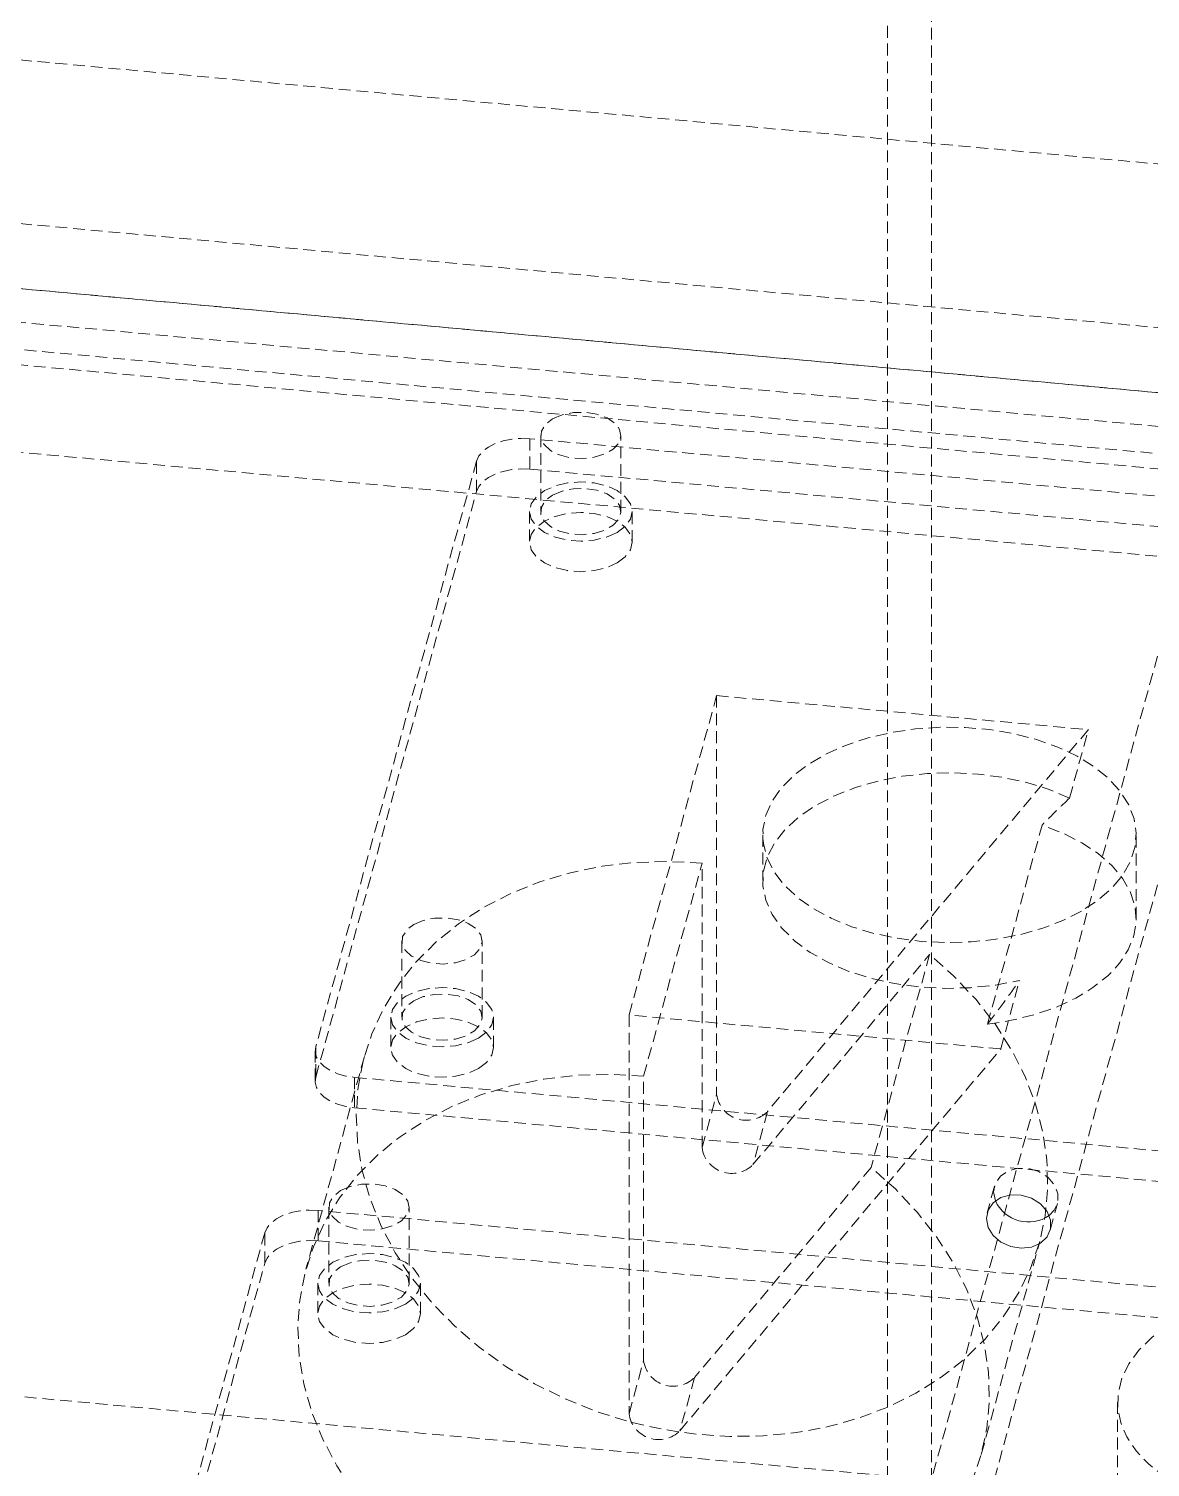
# Model space of a CAD drawing. Header units: millimetres. Extents: x 1529 to 6255, y 1713 to 5797.
# Drawn here: x 5266.6 to 5386.8, y 4550.7 to 4704.8 of the extents above; entities that cross this region are included whole.
import ezdxf

# ---------------------------------------------------------------- set-up
doc = ezdxf.new("R2010")
doc.units = ezdxf.units.MM
doc.linetypes.add('HIDDEN', pattern=[1.905, 1.27, -0.635])

msp = doc.modelspace()

# ---------------------------------------------------------------- linework, layer by layer
at = {"color": 7, "linetype": 'HIDDEN', "lineweight": 0}
for p, q in [((5363.317, 4549.304), (5363.317, 5055.56)), ((5358.624, 5038.454), (5358.624, 4532.199)), ((5401.644, 4688.999), (5105.337, 4716.091)), ((5539.52, 4648.286), (4969.025, 4700.448)), ((5100.644, 4698.985), (5396.951, 4671.893)), ((5538.738, 4645.435), (4968.243, 4697.597)), ((5054.521, 4696.241), (5452.461, 4659.856)), ((5401.644, 4664.502), (5105.337, 4691.595)), ((5452.461, 4651.691), (5054.521, 4688.076)), ((5401.644, 4688.999), (5358.624, 4532.199)), ((5396.951, 4647.397), (5100.644, 4674.489)), ((5401.644, 4664.502), (5358.624, 4507.703)), ((5428.961, 4650.917), (5320.316, 4660.851)), ((5320.316, 4660.851), (5320.316, 4657.584)), ((5321.468, 4661.211), (5321.468, 4653.046)), ((5330.068, 4653.046), (5330.068, 4661.211)), ((5314.595, 4658.451), (5297.387, 4595.731)), ((5314.595, 4655.185), (5314.595, 4658.451)), ((5320.316, 4657.584), (5428.961, 4647.651)), ((5297.387, 4592.465), (5314.595, 4655.185)), ((5320.268, 4653.046), (5320.268, 4649.78)), ((5331.268, 4649.78), (5331.268, 4653.046)), ((5330.929, 4599.111), (5340.315, 4633.322)), ((5340.315, 4633.322), (5380.129, 4629.682)), ((5340.315, 4633.322), (5340.315, 4590.606)), ((5380.129, 4629.682), (5345.768, 4588.779)), ((5378.117, 4622.348), (5380.129, 4629.682)), ((5369.325, 4598.121), (5375.177, 4619.449)), ((5345.252, 4618.407), (5345.252, 4613.507)), ((5385.252, 4609.425), (5385.252, 4618.407)), ((5332.493, 4592.565), (5338.75, 4615.372)), ((5338.75, 4584.904), (5338.75, 4615.372)), ((5306.607, 4607.044), (5306.607, 4598.879)), ((5315.206, 4598.879), (5315.206, 4607.044)), ((5344.204, 4583.078), (5363.114, 4605.588)), ((5363.114, 4605.588), (5356.856, 4582.78)), ((5370.743, 4595.471), (5372.755, 4602.805)), ((5305.407, 4598.879), (5305.407, 4595.613)), ((5316.406, 4595.613), (5316.406, 4598.879)), ((5330.929, 4599.111), (5330.929, 4556.395)), ((5370.743, 4595.471), (5330.929, 4599.111)), ((5297.387, 4595.731), (5297.387, 4592.465)), ((5302.587, 4594.674), (5296.329, 4571.867)), ((5297.326, 4595.28), (5297.326, 4592.014)), ((5336.382, 4554.569), (5370.743, 4595.471)), ((5332.493, 4562.097), (5332.493, 4592.565)), ((5301.543, 4592.429), (5410.189, 4582.495)), ((5301.543, 4592.429), (5301.543, 4589.163)), ((5338.75, 4584.904), (5340.315, 4590.606)), ((5301.543, 4589.163), (5410.189, 4579.229)), ((5345.768, 4588.779), (5344.204, 4583.078)), ((5356.856, 4582.78), (5337.946, 4560.27)), ((5370.064, 4580.763), (5369.282, 4577.912)), ((5376.033, 4576.06), (5376.815, 4578.911)), ((5406.278, 4568.241), (5297.633, 4578.174)), ((5297.633, 4578.174), (5297.633, 4574.908)), ((5298.785, 4578.535), (5298.785, 4570.37)), ((5307.385, 4570.37), (5307.385, 4578.535)), ((5067.011, 4576.397), (5363.317, 4549.304)), ((5291.912, 4575.775), (5274.704, 4513.055)), ((5291.912, 4572.509), (5291.912, 4575.775)), ((5297.633, 4574.908), (5406.278, 4564.974)), ((5368.657, 4552.023), (5374.914, 4574.83)), ((5274.704, 4509.789), (5291.912, 4572.509)), ((5297.585, 4570.37), (5297.585, 4567.104)), ((5308.585, 4567.104), (5308.585, 4570.37)), ((5330.929, 4556.395), (5332.493, 4562.097)), ((5337.946, 4560.27), (5336.382, 4554.569)), ((5383.26, 4557.637), (5383.26, 4536.407))]:
    msp.add_line(p, q, dxfattribs=at)
at = {"color": 7, "linetype": 'HIDDEN', "lineweight": 0, "flags": 128}
for points in [[(5322.727, 4662.967), (5323.759, 4663.406), (5324.968, 4663.651), (5326.249, 4663.678), (5327.487, 4663.487), (5328.573, 4663.093), (5329.409, 4662.532), (5329.921, 4661.854), (5330.065, 4661.119), (5329.826, 4660.392), (5329.228, 4659.737), (5328.321, 4659.214), (5327.188, 4658.868), (5325.929, 4658.731), (5324.655, 4658.814), (5323.48, 4659.11), (5322.508, 4659.592), (5321.827, 4660.219), (5321.495, 4660.934), (5321.543, 4661.673), (5321.966, 4662.371), (5322.727, 4662.967)], [(5320.316, 4660.851), (5319.337, 4660.884), (5318.366, 4660.806), (5317.44, 4660.621), (5316.594, 4660.335), (5315.862, 4659.959), (5315.27, 4659.508), (5314.842, 4658.999), (5314.595, 4658.451)], [(5320.316, 4657.584), (5319.337, 4657.618), (5318.366, 4657.54), (5317.44, 4657.355), (5316.594, 4657.069), (5315.862, 4656.693), (5315.27, 4656.242), (5314.842, 4655.733), (5314.595, 4655.185)], [(5329.657, 4650.801), (5328.518, 4650.296), (5327.191, 4649.979), (5325.768, 4649.871), (5324.344, 4649.979), (5323.018, 4650.296), (5321.879, 4650.801), (5321.005, 4651.459), (5320.455, 4652.224), (5320.268, 4653.046), (5320.455, 4653.868), (5321.005, 4654.634), (5321.879, 4655.291), (5323.018, 4655.796), (5324.344, 4656.113), (5325.768, 4656.221), (5327.191, 4656.113), (5328.518, 4655.796), (5329.657, 4655.291), (5330.531, 4654.634), (5331.08, 4653.868), (5331.268, 4653.046), (5331.08, 4652.224), (5330.531, 4651.459), (5329.657, 4650.801)], [(5322.727, 4654.801), (5323.759, 4655.241), (5324.968, 4655.485), (5326.249, 4655.513), (5327.487, 4655.321), (5328.573, 4654.928), (5329.409, 4654.367), (5329.921, 4653.689), (5330.065, 4652.953), (5329.826, 4652.226), (5329.228, 4651.572), (5328.321, 4651.049), (5327.188, 4650.703), (5325.929, 4650.565), (5324.655, 4650.648), (5323.48, 4650.944), (5322.508, 4651.427), (5321.827, 4652.053), (5321.495, 4652.768), (5321.543, 4653.508), (5321.966, 4654.206), (5322.727, 4654.801)], [(5329.657, 4647.535), (5330.531, 4648.192), (5331.08, 4648.958), (5331.268, 4649.78), (5331.08, 4650.602), (5330.531, 4651.367), (5329.657, 4652.025), (5328.518, 4652.53), (5327.191, 4652.847), (5325.768, 4652.955), (5324.344, 4652.847), (5323.018, 4652.53), (5321.879, 4652.025), (5321.005, 4651.367), (5320.455, 4650.602), (5320.268, 4649.78), (5320.455, 4648.958), (5321.005, 4648.192), (5321.879, 4647.535), (5323.018, 4647.03), (5324.344, 4646.713), (5325.768, 4646.605), (5327.191, 4646.713), (5328.518, 4647.03), (5329.657, 4647.535)], [(5379.394, 4610.243), (5377.383, 4609.227), (5375.156, 4608.376), (5372.751, 4607.703), (5370.213, 4607.222), (5367.586, 4606.94), (5364.918, 4606.863), (5362.256, 4606.991), (5359.647, 4607.324), (5357.138, 4607.854), (5354.774, 4608.572), (5352.597, 4609.466), (5350.646, 4610.52), (5348.955, 4611.714), (5347.555, 4613.028), (5346.471, 4614.438), (5345.722, 4615.918), (5345.322, 4617.443), (5345.277, 4618.985), (5345.589, 4620.517), (5346.252, 4622.011), (5347.254, 4623.441), (5348.577, 4624.781), (5350.197, 4626.007), (5352.086, 4627.098), (5354.21, 4628.033), (5356.532, 4628.797), (5359.008, 4629.375), (5361.597, 4629.758), (5364.25, 4629.938), (5366.921, 4629.912), (5369.563, 4629.681), (5372.128, 4629.249), (5374.57, 4628.623), (5376.845, 4627.815), (5378.914, 4626.839), (5380.739, 4625.713), (5382.288, 4624.456), (5383.532, 4623.091), (5384.451, 4621.643), (5385.027, 4620.137), (5385.25, 4618.6), (5385.116, 4617.059), (5384.627, 4615.543), (5383.793, 4614.078), (5382.628, 4612.69), (5381.153, 4611.404), (5379.394, 4610.243)], [(5378.117, 4622.348), (5375.917, 4623.275), (5373.52, 4624.021), (5370.969, 4624.572), (5368.312, 4624.917), (5365.598, 4625.052), (5362.878, 4624.972), (5360.202, 4624.679), (5357.62, 4624.179), (5355.179, 4623.482), (5352.925, 4622.599), (5350.899, 4621.548), (5349.14, 4620.348), (5347.68, 4619.02), (5346.545, 4617.591), (5345.757, 4616.086), (5345.331, 4614.533), (5345.275, 4612.961), (5345.589, 4611.399), (5346.267, 4609.876), (5347.298, 4608.421), (5348.661, 4607.06), (5350.333, 4605.818), (5352.281, 4604.72), (5354.469, 4603.784), (5356.858, 4603.028), (5359.402, 4602.467), (5362.054, 4602.11), (5364.766, 4601.965), (5367.487, 4602.034), (5370.167, 4602.316), (5372.755, 4602.805)], [(5369.325, 4598.121), (5371.91, 4598.538), (5374.375, 4599.15), (5376.676, 4599.948), (5378.771, 4600.916), (5380.623, 4602.038), (5382.198, 4603.292), (5383.468, 4604.657), (5384.409, 4606.108), (5385.006, 4607.619), (5385.247, 4609.162), (5385.128, 4610.71), (5384.651, 4612.234), (5383.825, 4613.708), (5382.664, 4615.105), (5381.19, 4616.4), (5379.429, 4617.569), (5377.412, 4618.591), (5375.177, 4619.449)], [(5338.75, 4615.372), (5335.14, 4615.557), (5331.564, 4615.447), (5328.056, 4615.046), (5324.65, 4614.356), (5321.379, 4613.384), (5318.272, 4612.139), (5315.361, 4610.633), (5312.673, 4608.881), (5310.233, 4606.899), (5308.065, 4604.706), (5306.189, 4602.323), (5304.624, 4599.772), (5303.383, 4597.079), (5302.479, 4594.268), (5301.921, 4591.366), (5301.713, 4588.402), (5301.859, 4585.402), (5302.355, 4582.397), (5303.199, 4579.414), (5304.381, 4576.482), (5305.89, 4573.628), (5307.713, 4570.881), (5309.831, 4568.265), (5312.224, 4565.807), (5314.871, 4563.529), (5317.744, 4561.453), (5320.818, 4559.599), (5324.063, 4557.985), (5327.447, 4556.626), (5330.939, 4555.534), (5334.506, 4554.721), (5338.113, 4554.194), (5341.726, 4553.959), (5345.311, 4554.016), (5348.833, 4554.366), (5352.259, 4555.006), (5355.557, 4555.929), (5358.694, 4557.126), (5361.642, 4558.587), (5364.371, 4560.297), (5366.856, 4562.24), (5369.074, 4564.397), (5371.003, 4566.748), (5372.624, 4569.271), (5373.923, 4571.941), (5374.887, 4574.733), (5375.507, 4577.621), (5375.776, 4580.576), (5375.693, 4583.571), (5375.258, 4586.578), (5374.475, 4589.567), (5373.352, 4592.51), (5371.9, 4595.38), (5370.131, 4598.148), (5368.064, 4600.788), (5365.717, 4603.276), (5363.114, 4605.588)], [(5307.866, 4608.8), (5308.897, 4609.239), (5310.107, 4609.483), (5311.388, 4609.511), (5312.626, 4609.32), (5313.711, 4608.926), (5314.547, 4608.365), (5315.06, 4607.687), (5315.203, 4606.952), (5314.965, 4606.224), (5314.366, 4605.57), (5313.46, 4605.047), (5312.327, 4604.701), (5311.067, 4604.564), (5309.794, 4604.647), (5308.619, 4604.943), (5307.647, 4605.425), (5306.965, 4606.052), (5306.634, 4606.766), (5306.681, 4607.506), (5307.105, 4608.204), (5307.866, 4608.8)], [(5314.796, 4596.634), (5313.657, 4596.129), (5312.33, 4595.812), (5310.907, 4595.704), (5309.483, 4595.812), (5308.157, 4596.129), (5307.017, 4596.634), (5306.143, 4597.291), (5305.594, 4598.057), (5305.407, 4598.879), (5305.594, 4599.701), (5306.143, 4600.466), (5307.017, 4601.124), (5308.157, 4601.629), (5309.483, 4601.946), (5310.907, 4602.054), (5312.33, 4601.946), (5313.657, 4601.629), (5314.796, 4601.124), (5315.67, 4600.466), (5316.219, 4599.701), (5316.406, 4598.879), (5316.219, 4598.057), (5315.67, 4597.291), (5314.796, 4596.634)], [(5307.866, 4600.634), (5308.897, 4601.074), (5310.107, 4601.318), (5311.388, 4601.346), (5312.626, 4601.154), (5313.711, 4600.76), (5314.547, 4600.2), (5315.06, 4599.521), (5315.203, 4598.786), (5314.965, 4598.059), (5314.366, 4597.405), (5313.46, 4596.882), (5312.327, 4596.536), (5311.067, 4596.398), (5309.794, 4596.481), (5308.619, 4596.777), (5307.647, 4597.26), (5306.965, 4597.886), (5306.634, 4598.601), (5306.681, 4599.34), (5307.105, 4600.039), (5307.866, 4600.634)], [(5314.796, 4593.368), (5315.67, 4594.025), (5316.219, 4594.791), (5316.406, 4595.613), (5316.219, 4596.435), (5315.67, 4597.2), (5314.796, 4597.858), (5313.657, 4598.362), (5312.33, 4598.68), (5310.907, 4598.788), (5309.483, 4598.68), (5308.157, 4598.362), (5307.017, 4597.858), (5306.143, 4597.2), (5305.594, 4596.435), (5305.407, 4595.613), (5305.594, 4594.791), (5306.143, 4594.025), (5307.017, 4593.368), (5308.157, 4592.863), (5309.483, 4592.546), (5310.907, 4592.438), (5312.33, 4592.546), (5313.657, 4592.863), (5314.796, 4593.368)], [(5297.387, 4595.731), (5297.329, 4595.167), (5297.464, 4594.606), (5297.785, 4594.071), (5298.28, 4593.583), (5298.932, 4593.16), (5299.713, 4592.819), (5300.595, 4592.572), (5301.543, 4592.429)], [(5332.493, 4592.565), (5328.882, 4592.749), (5325.306, 4592.64), (5321.799, 4592.239), (5318.393, 4591.549), (5315.121, 4590.576), (5312.015, 4589.332), (5309.104, 4587.826), (5306.416, 4586.074), (5303.976, 4584.092), (5301.808, 4581.899), (5299.932, 4579.516), (5298.366, 4576.965), (5297.126, 4574.272), (5296.222, 4571.461), (5295.664, 4568.559), (5295.456, 4565.595), (5295.601, 4562.595), (5296.098, 4559.59), (5296.942, 4556.607), (5298.124, 4553.674), (5299.633, 4550.821), (5301.455, 4548.073), (5303.574, 4545.458), (5305.967, 4543), (5308.613, 4540.722), (5311.487, 4538.646), (5314.561, 4536.792), (5317.805, 4535.178), (5321.19, 4533.819), (5324.682, 4532.727), (5328.249, 4531.914), (5331.856, 4531.387), (5335.469, 4531.151), (5339.053, 4531.209), (5342.576, 4531.559), (5346.002, 4532.199), (5349.299, 4533.122), (5352.437, 4534.319), (5355.384, 4535.78), (5358.114, 4537.49), (5360.599, 4539.432), (5362.817, 4541.59), (5364.745, 4543.941), (5366.367, 4546.464), (5367.666, 4549.134), (5368.63, 4551.926), (5369.249, 4554.813), (5369.519, 4557.769), (5369.436, 4560.764), (5369.001, 4563.771), (5368.218, 4566.76), (5367.095, 4569.703), (5365.642, 4572.573), (5363.874, 4575.341), (5361.806, 4577.981), (5359.46, 4580.469), (5356.856, 4582.78)], [(5297.387, 4592.465), (5297.329, 4591.9), (5297.464, 4591.34), (5297.785, 4590.805), (5298.28, 4590.317), (5298.932, 4589.894), (5299.713, 4589.553), (5300.595, 4589.306), (5301.543, 4589.163)], [(5375.924, 4577.622), (5376.48, 4578.199), (5376.85, 4579.055), (5376.85, 4579.995), (5376.48, 4580.919), (5375.781, 4581.725), (5374.828, 4582.327), (5373.725, 4582.659), (5372.591, 4582.685), (5371.549, 4582.402), (5370.712, 4581.842), (5370.17, 4581.064), (5369.983, 4580.153), (5369.983, 4580.153)], [(5300.044, 4580.291), (5301.076, 4580.73), (5302.285, 4580.974), (5303.566, 4581.002), (5304.804, 4580.811), (5305.89, 4580.417), (5306.726, 4579.856), (5307.238, 4579.178), (5307.382, 4578.443), (5307.143, 4577.715), (5306.545, 4577.061), (5305.638, 4576.538), (5304.505, 4576.192), (5303.246, 4576.055), (5301.972, 4576.138), (5300.797, 4576.433), (5299.825, 4576.916), (5299.144, 4577.543), (5298.812, 4578.257), (5298.86, 4578.997), (5299.283, 4579.695), (5300.044, 4580.291)], [(5369.983, 4580.153), (5370.17, 4579.208), (5370.173, 4579.2)], [(5297.633, 4578.174), (5296.654, 4578.208), (5295.683, 4578.13), (5294.757, 4577.945), (5293.911, 4577.659), (5293.179, 4577.283), (5292.587, 4576.832), (5292.159, 4576.323), (5291.912, 4575.775)], [(5297.633, 4574.908), (5296.654, 4574.942), (5295.683, 4574.864), (5294.757, 4574.679), (5293.911, 4574.393), (5293.179, 4574.017), (5292.587, 4573.566), (5292.159, 4573.056), (5291.912, 4572.509)], [(5306.974, 4568.125), (5305.835, 4567.62), (5304.508, 4567.303), (5303.085, 4567.195), (5301.661, 4567.303), (5300.335, 4567.62), (5299.196, 4568.125), (5298.322, 4568.782), (5297.772, 4569.548), (5297.585, 4570.37), (5297.772, 4571.192), (5298.322, 4571.957), (5299.196, 4572.615), (5300.335, 4573.12), (5301.661, 4573.437), (5303.085, 4573.545), (5304.508, 4573.437), (5305.835, 4573.12), (5306.974, 4572.615), (5307.848, 4571.957), (5308.397, 4571.192), (5308.585, 4570.37), (5308.397, 4569.548), (5307.848, 4568.782), (5306.974, 4568.125)], [(5300.044, 4572.125), (5301.076, 4572.565), (5302.285, 4572.809), (5303.566, 4572.837), (5304.804, 4572.645), (5305.89, 4572.251), (5306.726, 4571.691), (5307.238, 4571.012), (5307.382, 4570.277), (5307.143, 4569.55), (5306.545, 4568.896), (5305.638, 4568.373), (5304.505, 4568.027), (5303.246, 4567.889), (5301.972, 4567.972), (5300.797, 4568.268), (5299.825, 4568.751), (5299.144, 4569.377), (5298.812, 4570.092), (5298.86, 4570.831), (5299.283, 4571.53), (5300.044, 4572.125)], [(5306.974, 4564.859), (5307.848, 4565.516), (5308.397, 4566.282), (5308.585, 4567.104), (5308.397, 4567.926), (5307.848, 4568.691), (5306.974, 4569.349), (5305.835, 4569.853), (5304.508, 4570.171), (5303.085, 4570.279), (5301.661, 4570.171), (5300.335, 4569.853), (5299.196, 4569.349), (5298.322, 4568.691), (5297.772, 4567.926), (5297.585, 4567.104), (5297.772, 4566.282), (5298.322, 4565.516), (5299.196, 4564.859), (5300.335, 4564.354), (5301.661, 4564.037), (5303.085, 4563.929), (5304.508, 4564.037), (5305.835, 4564.354), (5306.974, 4564.859)], [(5419.963, 4548.86), (5421.782, 4550.055), (5423.322, 4551.373), (5424.557, 4552.795), (5425.467, 4554.296), (5426.037, 4555.852), (5426.257, 4557.438), (5426.125, 4559.026), (5425.641, 4560.592), (5424.815, 4562.109), (5423.66, 4563.553), (5422.194, 4564.9), (5420.442, 4566.127), (5418.433, 4567.215), (5416.199, 4568.146), (5413.777, 4568.904), (5411.207, 4569.477), (5408.531, 4569.856), (5405.793, 4570.034), (5403.039, 4570.008), (5400.312, 4569.78), (5397.659, 4569.352), (5395.122, 4568.731), (5392.744, 4567.929), (5390.562, 4566.957), (5388.614, 4565.833), (5386.931, 4564.573), (5385.541, 4563.2), (5384.466, 4561.736), (5383.725, 4560.204), (5383.329, 4558.63), (5383.285, 4557.04), (5383.593, 4555.46), (5384.249, 4553.915), (5385.242, 4552.431), (5386.555, 4551.033), (5388.167, 4549.743), (5390.052, 4548.583), (5392.178, 4547.572), (5394.511, 4546.726), (5397.012, 4546.059), (5399.64, 4545.582), (5402.353, 4545.303), (5405.104, 4545.226), (5407.851, 4545.354), (5410.546, 4545.683), (5413.146, 4546.208), (5415.609, 4546.921), (5417.894, 4547.81), (5419.963, 4548.86)]]:
    msp.add_lwpolyline(points, dxfattribs=at)
at = {"color": 7, "linetype": 'Continuous', "lineweight": 15, "flags": 128}
msp.add_lwpolyline([(5369.201, 4577.302), (5369.388, 4578.213), (5369.93, 4578.991), (5370.767, 4579.551), (5371.809, 4579.834), (5372.943, 4579.808), (5374.046, 4579.476), (5374.999, 4578.874), (5375.698, 4578.068), (5376.067, 4577.145), (5376.067, 4576.204), (5375.698, 4575.348), (5374.999, 4574.669), (5374.046, 4574.242), (5372.943, 4574.112), (5371.809, 4574.293), (5370.767, 4574.766), (5369.93, 4575.48), (5369.388, 4576.357), (5369.201, 4577.302)], dxfattribs=at)
at = {"color": 7, "linetype": 'HIDDEN', "lineweight": 0}
for centre, start, end in [((5343.494, 4591.043), 187.83909, 315.12819), ((5341.929, 4585.342), 187.83844, 315.12884), ((5335.672, 4562.534), 187.83809, 315.12846), ((5334.108, 4556.833), 187.83909, 315.12819)]:
    msp.add_arc(centre, 3.209, start, end, dxfattribs=at)
at = {"color": 7, "linetype": 'Continuous', "lineweight": 15}
msp.add_arc((5373.71, 4580.82), 3.89, 204.61452, 304.7014, dxfattribs=at)
at = {"color": 7, "linetype": 'HIDDEN', "lineweight": 0}
for start_param, end_param in [(0.6852984, 0.8647749), (4.7307003, 4.9101769)]:
    msp.add_ellipse((5365.252, 4600.454), major_axis=(19.652, 25.982), ratio=0.1429392, start_param=start_param, end_param=end_param, dxfattribs=at)

doc.saveas('drawing.dxf')
